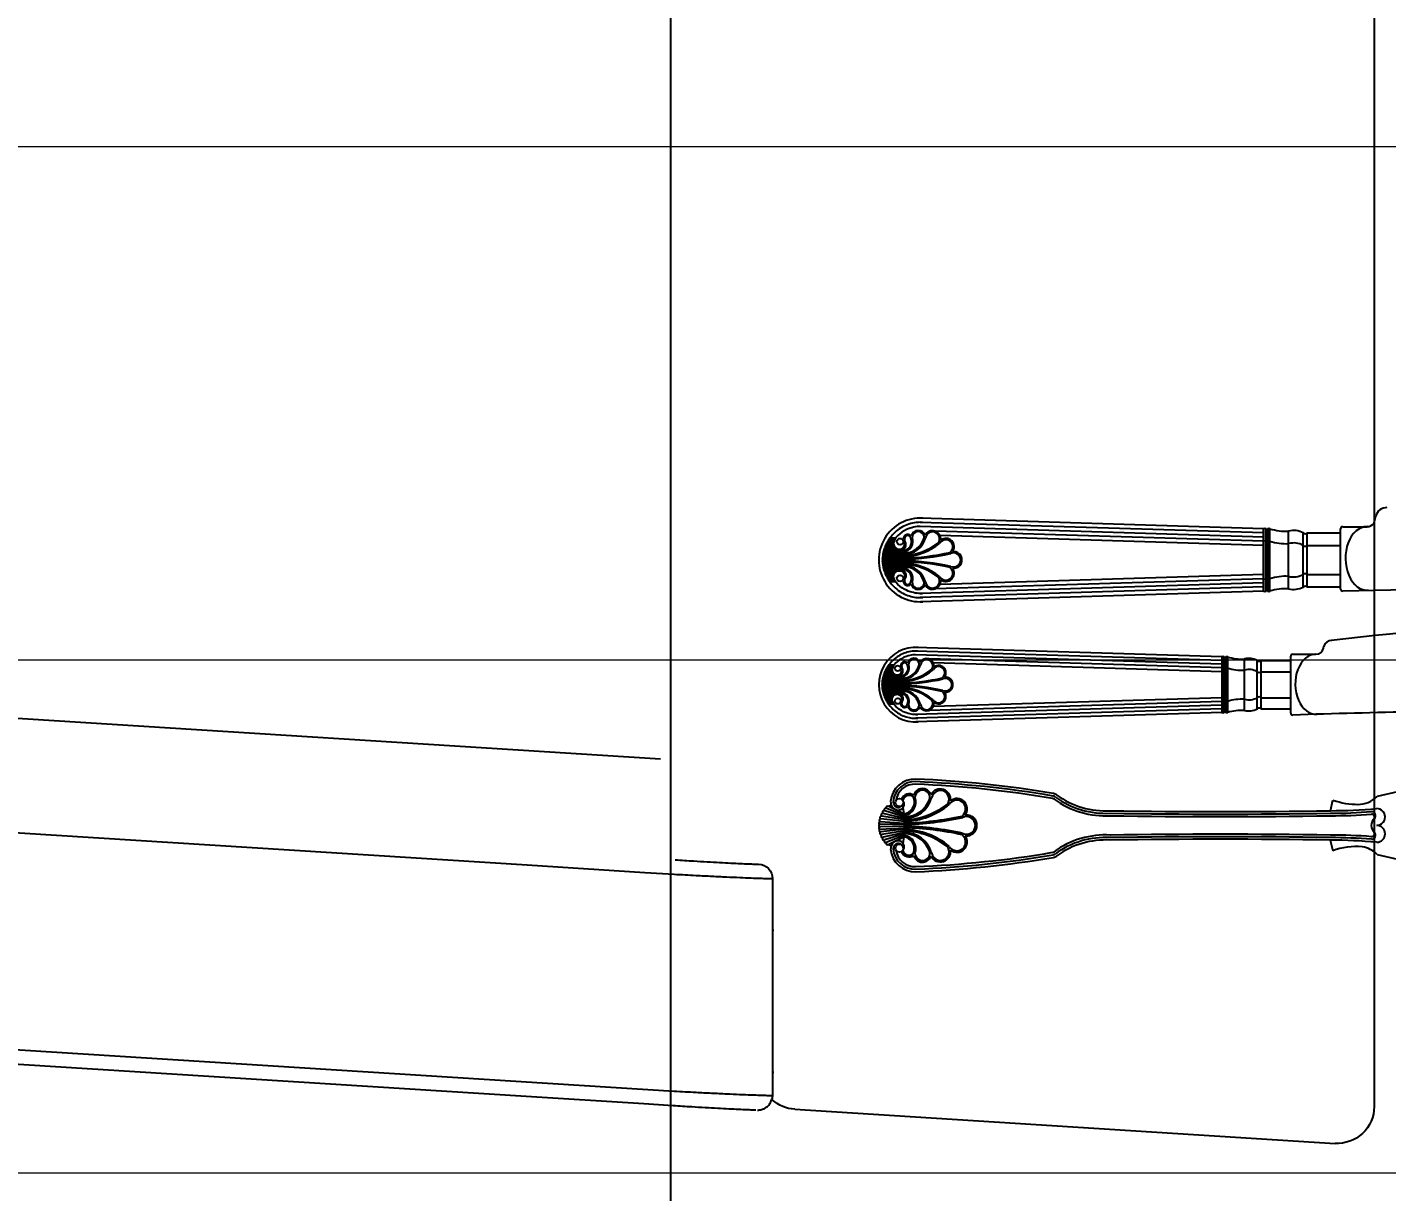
# Model space of a CAD drawing. Header units: millimetres. Extents: x -18512 to 101824, y -95768 to 52898.
# Drawn here: x 31686.2 to 31951.1, y -50856.1 to -50629.2 of the extents above; entities that cross this region are included whole.
import ezdxf

# ---------------------------------------------------------------- set-up
doc = ezdxf.new("R2010")
doc.units = ezdxf.units.MM
doc.header["$LTSCALE"] = 25
doc.header["$PDMODE"] = 3
doc.layers.get('0').update_dxf_attribs({"color": 254, "lineweight": 0})
doc.layers.get('Defpoints').update_dxf_attribs({"lineweight": 0})
doc.layers.add('1547 I-StB-p-00-GA$0$WD-FURNITURE', color=1, linetype='Continuous')
doc.layers.add('1547 I-StB-p-00-GA$0$WD-FURNITURE-DETAIL', color=126, linetype='Continuous')
doc.layers.add('I-WALL', color=2, linetype='Continuous', lineweight=9)
doc.layers.add('wood flooring', color=8, linetype='Continuous', lineweight=13)
doc.styles.add('FW_Calibri', font='calibri.ttf')
doc.dimstyles.new('1-50', dxfattribs={"dimscale": 50, "dimtxt": 2, "dimasz": 1.2, "dimexe": 1.25, "dimexo": 0.625, "dimtad": 1, "dimdec": 0, "dimtxsty": 'FW_Calibri', "dimblk": 'ARCHTICK', "dimcen": 2.5, "dimdle": 1.5, "dimadec": 0, "dimazin": 0, "dimtfac": 1, "dimtdec": 0, "dimtmove": 0, "dimatfit": 3, "dimfxl": 6, "dimfxlon": 1, "dimarcsym": 0})

# ---------------------------------------------------------------- blocks, each defined once
blk = doc.blocks.new('1547 I-StB-p-00-GA$0$chair')
at = {"layer": '1547 I-StB-p-00-GA$0$WD-FURNITURE'}
for p, q in [((265.77, 74.61), (280.06, -151.87)), ((308.87, -178.78), (360.92, -178.78)), ((321.29, -179.15), (321.29, -178.78)), ((355.45, -179.15), (355.45, -178.78)), ((364.29, -184.13), (372.48, -313.98)), ((-361.61, -323.4), (363.64, -323.39))]:
    blk.add_line(p, q, dxfattribs=at)
at = {"layer": '1547 I-StB-p-00-GA$0$WD-FURNITURE', "flags": 128}
for points in [[(307.87, -155.17), (307.42, -148.1), (305.64, -119.83), (298.51, -6.72), (286.74, 179.8)], [(338.79, 179.8), (339.24, 172.73), (341.02, 144.45), (348.16, 31.35), (359.92, -155.17)], [(363.45, -154.95), (363.01, -147.88), (361.23, -119.6), (354.09, -6.5), (342.34, 179.8)], [(360.92, -178.78), (361.64, -178.71), (361.83, -178.66)]]:
    blk.add_lwpolyline(points, dxfattribs=at)
at = {"layer": '1547 I-StB-p-00-GA$0$WD-FURNITURE'}
for centre, radius, start, end in [((308.87, -175.24), 3.54, 183.6051, 269.9988), ((355.45, -184.68), 8.85, 3.6089, 42.0487), ((363.64, -314.54), 8.85, 270.0004, 3.6089)]:
    blk.add_arc(centre, radius, start, end, dxfattribs=at)
for points, knots in [([(304.34, -155.4), (304.43, -156.89), (304.59, -159.52), (304.8, -163.1), (304.97, -166.12), (305.12, -168.83), (305.23, -171.16), (305.31, -173.04), (305.36, -174.42), (305.37, -175.3), (305.35, -175.41), (305.33, -175.46)], [0, 0, 0, 0, 0.142603, 0.249927, 0.35725, 0.464402, 0.571553, 0.678665, 0.785775, 0.892887, 1, 1, 1, 1]), ([(308.87, -178.78), (308.88, -178.72), (308.9, -178.59), (308.89, -177.57), (308.85, -175.94), (308.77, -173.74), (308.65, -170.99), (308.51, -167.82), (308.34, -164.26), (308.13, -160.04), (307.96, -156.93), (307.87, -155.17)], [0, 0, 0, 0, 0.105606, 0.214271, 0.319871, 0.428528, 0.534156, 0.642836, 0.748613, 0.857447, 1, 1, 1, 1]), ([(359.92, -155.17), (360.01, -156.93), (360.18, -160.01), (360.39, -164.22), (360.56, -167.76), (360.7, -170.96), (360.81, -173.69), (360.9, -175.92), (360.94, -177.54), (360.95, -178.59), (360.93, -178.72), (360.92, -178.78)], [0, 0, 0, 0, 0.142554, 0.248331, 0.357164, 0.462792, 0.571472, 0.677072, 0.785729, 0.891335, 1, 1, 1, 1]), ([(364.47, -174.8), (364.48, -174.78), (364.49, -174.68), (364.47, -173.95), (364.43, -172.6), (364.35, -170.71), (364.23, -168.38), (364.09, -165.67), (363.92, -162.66), (363.71, -159.07), (363.55, -156.45), (363.45, -154.95)], [0, 0, 0, 0, 0.025798, 0.142664, 0.25953, 0.376395, 0.493305, 0.610216, 0.727313, 0.84441, 1, 1, 1, 1]), ([(364.48, -175.21), (364.48, -175.22), (364.48, -175.32), (364.47, -175.5), (364.42, -175.88), (364.28, -176.43), (363.98, -177.09), (363.44, -177.78), (362.72, -178.36), (362.12, -178.55), (361.82, -178.64)], [0, 0, 0, 0, 0.031894, 0.193604, 0.305661, 0.40232, 0.533496, 0.682089, 0.844817, 1, 1, 1, 1])]:
    blk.add_open_spline(points, degree=3, knots=knots, dxfattribs=at)
blk = doc.blocks.new('_ArchTick')
at = {"color": 0, "linetype": 'ByBlock', "const_width": 0.15}
blk.add_lwpolyline([(-0.5, -0.5), (0.5, 0.5)], dxfattribs=at)
blk = doc.blocks.new('*D437')
at = {"layer": 'Defpoints', "color": 0, "transparency": 16777216}
for p in [(32040.38, -50068.12), (32040.38, -53568.12), (32040.38, -53568.12)]:
    blk.add_point(p, dxfattribs=at)
at = {"layer": 'I-WALL', "color": 0, "lineweight": -2, "transparency": 16777216}
for p, q in [((32040.38, -49993.12), (32040.38, -53643.12)), ((32040.38, -50068.12), (31977.88, -50068.12)), ((32040.38, -53568.12), (31977.88, -53568.12))]:
    blk.add_line(p, q, dxfattribs=at)
at = {"layer": 'I-WALL', "color": 0, "lineweight": -2, "transparency": 16777216, "xscale": 59.99999999999995, "yscale": 59.99999999999995, "zscale": 59.99999999999995}
for p, rotation in [((32040.38, -50068.12), 90), ((32040.38, -53568.12), 270)]:
    blk.add_blockref('_ArchTick', p, dxfattribs=dict(at, rotation=rotation))
at = {"layer": 'I-WALL', "color": 0, "transparency": 16777216, "insert": (31957.9, -51818.12), "char_height": 100, "attachment_point": 5, "rotation": 90, "style": 'FW_Calibri'}
blk.add_mtext('3500', dxfattribs=at)

msp = doc.modelspace()

# ---------------------------------------------------------------- hatches: boundary and pattern name
at = {"layer": 'wood flooring'}
h = msp.add_hatch(dxfattribs=at)
h.set_pattern_fill('_USER', color=256, scale=100, pattern_type=0)
h.set_pattern_definition([(360, (338285.01, 171947.46), (-2e-14, 100), [])])
h.paths.add_polyline_path([(33755.49, -49171.88), (31012.89, -49171.88), (31012.89, -49811.47), (31012.89, -62446.88), (32698.09, -62446.88), (32698.09, -63146.88), (33808.09, -63146.88)])

# ---------------------------------------------------------------- linework, layer by layer
at = {"layer": '1547 I-StB-p-00-GA$0$WD-FURNITURE'}
msp.add_lwpolyline([(31892.63, -50068.12), (32930.47, -50068.12, -0.414214), (33011.55, -50149.21), (33011.55, -53487.04, -0.414214), (32930.47, -53568.12), (31892.63, -53568.12, -0.414214), (31811.55, -53487.04), (31811.55, -50149.21, -0.414214)], format="xyb", close=True, dxfattribs=at)
at = {"layer": '1547 I-StB-p-00-GA$0$WD-FURNITURE-DETAIL'}
for p, q in [((31927.09, -50726.94), (31860.2, -50724.88)), ((31948.63, -50725.81), (31948.94, -50724.43)), ((31927.04, -50728.56), (31860.15, -50726.5)), ((31927.06, -50727.75), (31860.17, -50725.69)), ((31927.09, -50729.37), (31863.08, -50727.4)), ((31927.09, -50739.1), (31927.09, -50726.94)), ((31927.5, -50739.1), (31927.5, -50726.94)), ((31927.9, -50739.1), (31927.9, -50726.94)), ((31928.31, -50739.1), (31928.31, -50726.94)), ((31931.95, -50738.65), (31931.95, -50727.4)), ((31934.79, -50738.29), (31934.79, -50727.75)), ((31935.6, -50738.29), (31935.6, -50727.75)), ((31935.6, -50727.75), (31942.09, -50727.75)), ((31942.09, -50738.69), (31942.09, -50726.94)), ((31942.5, -50726.54), (31947.28, -50726.54)), ((31855.19, -50730.47), (31853.36, -50730.47)), ((31855.08, -50730.23), (31853.45, -50730.23)), ((31855.02, -50729.98), (31853.56, -50729.98)), ((31854.98, -50729.74), (31853.67, -50729.74)), ((31855.03, -50729.5), (31853.8, -50729.5)), ((31855.12, -50729.25), (31853.94, -50729.25)), ((31855.23, -50729.01), (31854.09, -50729.01)), ((31855.38, -50728.77), (31854.26, -50728.77)), ((31927.06, -50730.18), (31864.03, -50728.24)), ((31935.6, -50730.18), (31942.09, -50730.18)), ((31856.96, -50732.9), (31852.9, -50732.9)), ((31856.96, -50732.9), (31852.9, -50732.9)), ((31852.9, -50732.9), (31852.9, -50732.9)), ((31852.9, -50732.9), (31852.9, -50732.9)), ((31856.96, -50732.66), (31852.91, -50732.66)), ((31856.96, -50732.41), (31852.93, -50732.41)), ((31856.96, -50732.17), (31852.95, -50732.17)), ((31856.96, -50731.93), (31852.98, -50731.93)), ((31856.96, -50731.68), (31853.02, -50731.68)), ((31856.96, -50731.44), (31853.07, -50731.44)), ((31856.96, -50731.2), (31853.13, -50731.2)), ((31856.96, -50730.96), (31853.2, -50730.96)), ((31855.4, -50730.71), (31853.27, -50730.71)), ((31856.96, -50735.53), (31856.96, -50730.51)), ((31856.96, -50730.51), (31856.96, -50735.53)), ((31856.96, -50733.14), (31852.9, -50733.14)), ((31852.9, -50733.14), (31852.9, -50733.14)), ((31852.9, -50733.14), (31852.9, -50733.14)), ((31856.96, -50733.14), (31852.9, -50733.14)), ((31856.96, -50733.39), (31852.91, -50733.39)), ((31856.96, -50733.63), (31852.93, -50733.63)), ((31856.96, -50733.87), (31852.95, -50733.87)), ((31856.96, -50734.12), (31852.98, -50734.12)), ((31856.96, -50734.36), (31853.02, -50734.36)), ((31856.96, -50734.6), (31853.07, -50734.6)), ((31856.96, -50734.85), (31853.13, -50734.85)), ((31856.96, -50735.09), (31853.2, -50735.09)), ((31855.4, -50735.33), (31853.27, -50735.33)), ((31855.19, -50735.58), (31853.36, -50735.58)), ((31856.96, -50735.21), (31856.58, -50735.21)), ((31856.96, -50735.21), (31856.59, -50735.21)), ((31856.96, -50735.46), (31856.9, -50735.46)), ((31855.08, -50735.82), (31853.45, -50735.82)), ((31855.02, -50736.06), (31853.56, -50736.06)), ((31854.98, -50736.31), (31853.67, -50736.31)), ((31855.03, -50736.55), (31853.8, -50736.55)), ((31855.12, -50736.79), (31853.94, -50736.79)), ((31855.23, -50737.04), (31854.09, -50737.04)), ((31855.38, -50737.28), (31854.26, -50737.28)), ((31927.04, -50737.48), (31860.15, -50739.55)), ((31927.06, -50738.29), (31860.17, -50740.36)), ((31927.09, -50736.67), (31863.08, -50738.65)), ((31927.06, -50735.86), (31864.03, -50737.81)), ((31935.6, -50735.86), (31942.09, -50735.86)), ((31935.6, -50738.29), (31942.09, -50738.29)), ((31927.09, -50739.1), (31860.2, -50741.17)), ((31918.95, -50753.35), (31859.28, -50751.51)), ((31918.97, -50752.62), (31859.3, -50750.78)), ((31918.99, -50751.9), (31859.32, -50750.06)), ((31932.75, -50751.41), (31937.26, -50751.41)), ((31938.76, -50750.21), (31938.84, -50749.82)), ((31854.71, -50754.18), (31853.62, -50754.18)), ((31854.79, -50753.96), (31853.74, -50753.96)), ((31854.89, -50753.75), (31853.87, -50753.75)), ((31855.02, -50753.53), (31854.02, -50753.53)), ((31918.99, -50754.07), (31861.89, -50752.31)), ((31918.97, -50754.79), (31862.74, -50753.06)), ((31918.99, -50762.75), (31918.99, -50751.9)), ((31919.35, -50762.75), (31919.35, -50751.9)), ((31919.71, -50762.75), (31919.71, -50751.9)), ((31920.08, -50762.75), (31920.08, -50751.9)), ((31923.33, -50762.34), (31923.33, -50752.31)), ((31925.86, -50762.03), (31925.86, -50752.62)), ((31926.59, -50762.03), (31926.59, -50752.62)), ((31926.59, -50752.62), (31932.37, -50752.62)), ((31932.37, -50762.86), (31932.37, -50751.79)), ((31856.43, -50756.78), (31852.84, -50756.78)), ((31856.43, -50756.57), (31852.86, -50756.57)), ((31856.43, -50756.35), (31852.89, -50756.35)), ((31856.43, -50756.13), (31852.92, -50756.13)), ((31856.43, -50755.92), (31852.97, -50755.92)), ((31856.43, -50755.7), (31853.02, -50755.7)), ((31856.43, -50755.48), (31853.08, -50755.48)), ((31855.05, -50755.26), (31853.15, -50755.26)), ((31854.86, -50755.05), (31853.22, -50755.05)), ((31854.76, -50754.83), (31853.31, -50754.83)), ((31854.7, -50754.61), (31853.4, -50754.61)), ((31854.67, -50754.4), (31853.5, -50754.4)), ((31856.43, -50759.56), (31856.43, -50755.09)), ((31856.43, -50755.09), (31856.43, -50759.56)), ((31926.59, -50754.79), (31932.37, -50754.79)), ((31856.43, -50757.22), (31852.81, -50757.22)), ((31852.81, -50757.22), (31852.81, -50757.22)), ((31852.81, -50757.22), (31852.81, -50757.22)), ((31856.43, -50757.43), (31852.81, -50757.43)), ((31852.81, -50757.43), (31852.81, -50757.43)), ((31852.81, -50757.43), (31852.81, -50757.43)), ((31856.43, -50757), (31852.82, -50757)), ((31856.43, -50757.22), (31852.82, -50757.22)), ((31856.43, -50757.43), (31852.82, -50757.43)), ((31856.43, -50757.65), (31852.82, -50757.65)), ((31856.43, -50757.87), (31852.84, -50757.87)), ((31856.43, -50758.09), (31852.86, -50758.09)), ((31856.43, -50758.3), (31852.89, -50758.3)), ((31856.43, -50758.52), (31852.92, -50758.52)), ((31856.43, -50758.74), (31852.97, -50758.74)), ((31856.43, -50758.95), (31853.02, -50758.95)), ((31856.43, -50759.17), (31853.08, -50759.17)), ((31855.05, -50759.39), (31853.15, -50759.39)), ((31854.86, -50759.6), (31853.22, -50759.6)), ((31856.43, -50759.28), (31856.09, -50759.28)), ((31856.43, -50759.28), (31856.1, -50759.28)), ((31856.43, -50759.5), (31856.38, -50759.5)), ((31854.76, -50759.82), (31853.31, -50759.82)), ((31854.7, -50760.04), (31853.4, -50760.04)), ((31854.67, -50760.25), (31853.5, -50760.25)), ((31854.71, -50760.47), (31853.62, -50760.47)), ((31854.79, -50760.69), (31853.74, -50760.69)), ((31854.89, -50760.91), (31853.87, -50760.91)), ((31855.02, -50761.12), (31854.02, -50761.12)), ((31918.95, -50761.3), (31859.28, -50763.15)), ((31918.97, -50762.03), (31859.3, -50763.87)), ((31918.99, -50760.58), (31861.89, -50762.34)), ((31918.97, -50759.86), (31862.74, -50761.59)), ((31926.59, -50759.86), (31932.37, -50759.86)), ((31926.59, -50762.03), (31932.37, -50762.03)), ((31918.99, -50762.75), (31859.32, -50764.59)), ((31940.1, -50781.88), (31940.58, -50779.81)), ((31857.09, -50783.69), (31852.68, -50782.95)), ((31857.08, -50783.39), (31852.93, -50782.43)), ((31857.06, -50783.09), (31853.25, -50781.94)), ((31857.04, -50782.79), (31853.64, -50781.47)), ((31857.01, -50782.49), (31854.08, -50781.06)), ((31856.91, -50781.57), (31856.53, -50781.57)), ((31857.1, -50784.6), (31852.34, -50784.5)), ((31857.1, -50784.9), (31852.34, -50785)), ((31852.39, -50784), (31857.1, -50784.3)), ((31852.39, -50785.51), (31857.1, -50785.21)), ((31857.1, -50784), (31852.51, -50783.48)), ((31857.1, -50785.51), (31852.51, -50786.03)), ((31857.09, -50785.81), (31852.68, -50786.55)), ((31857.08, -50786.11), (31852.93, -50787.07)), ((31857.06, -50786.42), (31853.25, -50787.57)), ((31857.04, -50786.71), (31853.64, -50788.03)), ((31857.01, -50787.01), (31854.08, -50788.44)), ((31940.08, -50787.62), (31940.55, -50789.7))]:
    msp.add_line(p, q, dxfattribs=at)
for centre, radius in [((31856.24, -50729.45), 0.628), ((31856.24, -50736.6), 0.628), ((31856.24, -50736.6), 0.628), ((31855.79, -50754.14), 0.56), ((31855.79, -50760.52), 0.56), ((31855.79, -50760.52), 0.56), ((31856.13, -50780.3), 0.781), ((31856.13, -50789.2), 0.781)]:
    msp.add_circle(centre, radius, dxfattribs=at)
for centre, radius, start, end in [((31951.01, -50724.95), 2.13, 87.1672, 165.7968), ((31859.78, -50728.68), 1.42, 19.524, 165.2771), ((31859.78, -50728.68), 1.18, 358.7842, 179.559), ((31862.56, -50728.94), 1.62, 352.2625, 153.2673), ((31862.56, -50728.94), 1.38, 331.6333, 170.5592), ((31927.29, -50727.17), 0.303, 48.049, 131.951), ((31927.7, -50726.63), 0.37, 236.7311, 303.2689), ((31928.1, -50727.58), 0.669, 72.3624, 107.6376), ((31931.36, -50717.29), 10.12, 252.4081, 273.3419), ((31932.92, -50731.23), 3.95, 61.6489, 104.1011), ((31935.2, -50727.33), 0.586, 226.2447, 313.7553), ((31942.5, -50726.94), 0.405, 90, 180), ((31947.28, -50724.91), 1.62, 270, 326.6813), ((31853.36, -50730.59), 0.122, 90, 270), ((31853.45, -50730.35), 0.122, 90, 270), ((31853.56, -50730.1), 0.122, 90, 270), ((31853.67, -50729.86), 0.122, 90, 270), ((31853.8, -50729.62), 0.122, 90, 270), ((31853.94, -50729.37), 0.122, 90, 270), ((31854.09, -50729.13), 0.122, 90, 270), ((31854.26, -50728.89), 0.122, 90, 270), ((31857.74, -50728.92), 0.897, 41.8395, 203.1884), ((31856.69, -50729.41), 2.05, 277.5343, 20.999), ((31856.95, -50727.51), 4.18, 270.0399, 343.3412), ((31856.96, -50727.52), 4.41, 269.9965, 344.2877), ((31856.69, -50729.41), 1.81, 278.5665, 21.8071), ((31856.45, -50720.54), 11.64, 272.4664, 308.973), ((31856.46, -50720.56), 11.87, 272.3952, 309.2379), ((31857.74, -50728.92), 0.654, 16.071, 201.6138), ((31865.16, -50730.44), 1.38, 306.2136, 149.9308), ((31865.16, -50730.44), 1.62, 322.8986, 127.5992), ((31927.29, -50729.6), 0.303, 48.049, 131.951), ((31927.7, -50729.07), 0.37, 236.7311, 303.2689), ((31928.1, -50730.01), 0.669, 72.3624, 107.6376), ((31931.36, -50719.73), 10.12, 252.4081, 273.3419), ((31932.92, -50733.66), 3.95, 61.6489, 104.1011), ((31935.2, -50729.76), 0.586, 226.2447, 313.7553), ((31852.9, -50733.02), 0.122, 90, 270), ((31852.9, -50733.02), 0.122, 90, 270), ((31852.91, -50732.78), 0.122, 90, 270), ((31852.93, -50732.54), 0.122, 90, 270), ((31852.95, -50732.29), 0.122, 90, 270), ((31852.98, -50732.05), 0.122, 90, 270), ((31853.02, -50731.81), 0.122, 90, 270), ((31853.07, -50731.56), 0.122, 90, 270), ((31853.13, -50731.32), 0.122, 90, 270), ((31853.2, -50731.08), 0.122, 90, 270), ((31853.27, -50730.83), 0.122, 90, 270), ((31855.6, -50684.26), 48.42, 271.6084, 282.3767), ((31855.62, -50684.52), 48.4, 271.5774, 282.5171), ((31866.68, -50733.02), 1.38, 270, 114.5694), ((31866.68, -50733.02), 1.38, 245.4306, 90), ((31866.68, -50733.02), 1.62, 270, 98.2353), ((31866.68, -50733.02), 1.62, 261.7647, 90), ((31852.91, -50733.27), 0.122, 90, 270), ((31852.93, -50733.51), 0.122, 90, 270), ((31852.95, -50733.75), 0.122, 90, 270), ((31852.98, -50734), 0.122, 90, 270), ((31853.02, -50734.24), 0.122, 90, 270), ((31853.07, -50734.48), 0.122, 90, 270), ((31853.13, -50734.73), 0.122, 90, 270), ((31853.2, -50734.97), 0.122, 90, 270), ((31853.27, -50735.21), 0.122, 90, 270), ((31853.36, -50735.46), 0.122, 90, 270), ((31853.45, -50735.7), 0.122, 90, 270), ((31855.62, -50781.53), 48.4, 77.4834, 88.4221), ((31855.6, -50781.78), 48.42, 77.6233, 88.3916), ((31856.46, -50745.49), 11.87, 50.7621, 87.6048), ((31856.45, -50745.5), 11.64, 51.027, 87.5336), ((31856.96, -50738.53), 4.41, 15.7123, 90.0035), ((31856.95, -50738.54), 4.18, 16.6588, 89.9601), ((31856.69, -50736.64), 2.05, 339.001, 82.4657), ((31856.69, -50736.64), 1.81, 338.1929, 81.4335), ((31865.16, -50735.61), 1.38, 210.0692, 53.7864), ((31865.16, -50735.61), 1.62, 232.4008, 37.1014), ((31935.2, -50736.28), 0.586, 46.2447, 133.7553), ((31853.56, -50735.94), 0.122, 90, 270), ((31853.67, -50736.18), 0.122, 90, 270), ((31853.8, -50736.43), 0.122, 90, 270), ((31853.94, -50736.67), 0.122, 90, 270), ((31854.09, -50736.91), 0.122, 90, 270), ((31854.26, -50737.16), 0.122, 90, 270), ((31857.74, -50737.13), 0.897, 156.8116, 318.1605), ((31857.74, -50737.13), 0.654, 158.3862, 343.929), ((31859.78, -50737.36), 1.42, 194.7229, 340.476), ((31859.78, -50737.36), 1.18, 180.441, 1.2158), ((31862.56, -50737.11), 1.62, 206.7327, 7.7375), ((31862.56, -50737.11), 1.38, 189.4408, 28.3667), ((31927.29, -50736.45), 0.303, 228.049, 311.951), ((31927.7, -50736.98), 0.37, 56.7311, 123.2689), ((31928.1, -50736.03), 0.669, 252.3624, 287.6376), ((31931.36, -50746.32), 10.12, 86.6581, 107.5919), ((31932.92, -50732.38), 3.95, 255.8989, 298.3511), ((31932.92, -50734.82), 3.95, 255.8989, 298.3511), ((31935.2, -50738.72), 0.586, 46.2447, 133.7553), ((32043.61, -55836.67), 5098.58, 88.89418, 91.13621), ((31927.29, -50738.88), 0.303, 228.049, 311.951), ((31927.7, -50739.41), 0.37, 56.7311, 123.2689), ((31928.1, -50738.47), 0.669, 252.3624, 287.6376), ((31931.36, -50748.75), 10.12, 86.6581, 107.5919), ((31942.5, -50738.69), 0.405, 180, 271.8491), ((32010.72, -51342.34), 597.8, 79.14971, 96.76851), ((31940.26, -50750.17), 1.46, 86.5668, 168.3244), ((31932.75, -50751.79), 0.382, 90, 180), ((31937.26, -50749.88), 1.53, 270, 347.3501), ((31853.62, -50754.29), 0.108, 90, 270), ((31853.74, -50754.07), 0.108, 90, 270), ((31853.87, -50753.85), 0.108, 90, 270), ((31854.02, -50753.64), 0.108, 90, 270), ((31857.13, -50753.67), 0.8, 41.8395, 203.1884), ((31856.19, -50754.1), 1.83, 277.5343, 20.999), ((31856.43, -50752.41), 3.94, 269.9965, 344.2877), ((31856.43, -50752.41), 3.72, 270.0399, 343.3412), ((31856.19, -50754.1), 1.61, 278.5665, 21.8071), ((31855.98, -50746.19), 10.38, 272.4664, 308.973), ((31857.13, -50753.67), 0.583, 16.071, 201.6138), ((31858.95, -50753.45), 1.27, 19.524, 165.2771), ((31858.95, -50753.45), 1.05, 358.7842, 179.559), ((31861.43, -50753.68), 1.45, 352.2625, 153.2673), ((31861.43, -50753.68), 1.23, 331.6333, 170.5592), ((31863.75, -50755.02), 1.23, 306.2136, 149.9308), ((31863.75, -50755.02), 1.45, 322.8986, 127.5992), ((31919.17, -50752.1), 0.27, 48.049, 131.951), ((31919.17, -50754.27), 0.27, 48.049, 131.951), ((31919.53, -50751.63), 0.33, 236.7311, 303.2689), ((31919.53, -50753.8), 0.33, 236.7311, 303.2689), ((31919.9, -50752.47), 0.597, 72.3624, 107.6376), ((31919.9, -50754.64), 0.597, 72.3624, 107.6376), ((31922.8, -50743.3), 9.03, 252.4081, 273.3419), ((31922.8, -50745.47), 9.03, 252.4081, 273.3419), ((31924.19, -50755.73), 3.52, 61.6489, 104.1011), ((31926.22, -50752.25), 0.523, 226.2447, 313.7553), ((31852.84, -50756.89), 0.108, 90, 270), ((31852.86, -50756.67), 0.108, 90, 270), ((31852.89, -50756.46), 0.108, 90, 270), ((31852.92, -50756.24), 0.108, 90, 270), ((31852.97, -50756.02), 0.108, 90, 270), ((31853.02, -50755.81), 0.108, 90, 270), ((31853.08, -50755.59), 0.108, 90, 270), ((31853.15, -50755.37), 0.108, 90, 270), ((31853.22, -50755.16), 0.108, 90, 270), ((31853.31, -50754.94), 0.108, 90, 270), ((31853.4, -50754.72), 0.108, 90, 270), ((31853.5, -50754.51), 0.108, 90, 270), ((31855.99, -50746.21), 10.59, 272.3952, 309.2379), ((31855.22, -50713.83), 43.19, 271.6084, 282.3767), ((31855.24, -50714.06), 43.17, 271.5774, 282.5171), ((31865.11, -50757.33), 1.23, 270, 114.5694), ((31865.11, -50757.33), 1.23, 245.4306, 90), ((31865.11, -50757.33), 1.45, 270, 98.2353), ((31865.11, -50757.33), 1.45, 261.7647, 90), ((31924.19, -50757.89), 3.52, 61.6489, 104.1011), ((31926.22, -50754.42), 0.523, 226.2447, 313.7553), ((31852.82, -50757.11), 0.108, 90, 270), ((31852.82, -50757.33), 0.108, 90, 270), ((31852.82, -50757.33), 0.108, 90, 270), ((31852.82, -50757.54), 0.108, 90, 270), ((31852.84, -50757.76), 0.108, 90, 270), ((31852.86, -50757.98), 0.108, 90, 270), ((31852.89, -50758.19), 0.108, 90, 270), ((31852.92, -50758.41), 0.108, 90, 270), ((31852.97, -50758.63), 0.108, 90, 270), ((31853.02, -50758.84), 0.108, 90, 270), ((31853.08, -50759.06), 0.108, 90, 270), ((31853.15, -50759.28), 0.108, 90, 270), ((31853.22, -50759.5), 0.108, 90, 270), ((31853.31, -50759.71), 0.108, 90, 270), ((31855.24, -50800.59), 43.17, 77.4834, 88.4221), ((31855.22, -50800.82), 43.19, 77.6233, 88.3916), ((31855.99, -50768.45), 10.59, 50.7621, 87.6048), ((31855.98, -50768.46), 10.38, 51.027, 87.5336), ((31856.43, -50762.24), 3.94, 15.7123, 90.0035), ((31856.43, -50762.24), 3.72, 16.6588, 89.9601), ((31856.19, -50760.55), 1.83, 339.001, 82.4657), ((31856.19, -50760.55), 1.61, 338.1929, 81.4335), ((31863.75, -50759.63), 1.23, 210.0692, 53.7864), ((31863.75, -50759.63), 1.45, 232.4008, 37.1014), ((31853.4, -50759.93), 0.108, 90, 270), ((31853.5, -50760.15), 0.108, 90, 270), ((31853.62, -50760.36), 0.108, 90, 270), ((31853.74, -50760.58), 0.108, 90, 270), ((31853.87, -50760.8), 0.108, 90, 270), ((31854.02, -50761.01), 0.108, 90, 270), ((31857.13, -50760.99), 0.8, 156.8116, 318.1605), ((31857.13, -50760.99), 0.583, 158.3862, 343.929), ((31858.95, -50761.2), 1.27, 194.7229, 340.476), ((31858.95, -50761.2), 1.05, 180.441, 1.2158), ((31861.43, -50760.97), 1.45, 206.7327, 7.7375), ((31861.43, -50760.97), 1.23, 189.4408, 28.3667), ((31919.17, -50760.38), 0.27, 228.049, 311.951), ((31919.53, -50760.86), 0.33, 56.7311, 123.2689), ((31919.9, -50760.01), 0.597, 252.3624, 287.6376), ((31922.8, -50769.19), 9.03, 86.6581, 107.5919), ((31924.19, -50756.76), 3.52, 255.8989, 298.3511), ((31924.19, -50758.93), 3.52, 255.8989, 298.3511), ((31926.22, -50760.23), 0.523, 46.2447, 133.7553), ((31926.22, -50762.4), 0.523, 46.2447, 133.7553), ((31919.17, -50762.55), 0.27, 228.049, 311.951), ((31919.53, -50763.03), 0.33, 56.7311, 123.2689), ((31919.9, -50762.18), 0.597, 252.3624, 287.6376), ((31922.8, -50771.36), 9.03, 86.6581, 107.5919), ((31932.75, -50762.86), 0.382, 180, 271.8491), ((31989.33, -52457.98), 1695.68, 91.098, 91.91166), ((32074.67, -51309.75), 545.28, 89.6749, 103.3023), ((31859.14, -50780.47), 4.74, 87.8129, 175.6709), ((31859.13, -50780.44), 4.22, 87.6799, 175.9806), ((31859.13, -50780.44), 3.73, 87.6799, 172.2069), ((31860.61, -50779.35), 1.77, 19.524, 165.2771), ((31860.61, -50779.35), 1.46, 358.7842, 179.559), ((31850.69, -50987.92), 211.38, 80.3925, 87.6713), ((31850.69, -50987.92), 211.87, 80.3925, 87.6713), ((31850.69, -50987.92), 212.37, 80.3925, 87.6713), ((31850.69, -50987.92), 212.37, 80.3925, 87.6713), ((31864.08, -50779.67), 2.02, 352.2625, 153.2673), ((31864.08, -50779.67), 1.72, 331.6333, 170.5592), ((31857.1, -50784.75), 4.77, 122.7202, 129.3478), ((31856.11, -50780.14), 1.7, 168.6831, 239.8578), ((31856.11, -50780.14), 1.19, 180.3267, 239.8578), ((31855.87, -50780.6), 1.17, 238.6175, 56.0831), ((31855.88, -50780.21), 1.03, 249.0838, 354.7865), ((31858, -50780.17), 1.57, 54.4056, 159.7141), ((31858, -50780.17), 1.26, 54.4056, 165.3133), ((31856.71, -50780.17), 2.34, 277.2763, 18.975), ((31856.77, -50780.25), 2.55, 276.0407, 20.999), ((31857.1, -50777.89), 5.2, 269.5437, 343.3412), ((31857.1, -50777.9), 5.49, 269.7101, 344.2877), ((31856.48, -50769.22), 14.49, 272.4108, 308.973), ((31856.49, -50769.24), 14.77, 272.3764, 309.2379), ((31858.36, -50779.64), 0.616, 21.9229, 52.6344), ((31867.31, -50781.54), 1.72, 306.2136, 149.9308), ((31867.31, -50781.54), 2.02, 322.8986, 127.5992), ((31885.86, -50780.15), 0.656, 53.9193, 80.3925), ((31885.86, -50780.15), 1.15, 53.9193, 80.3925), ((31885.86, -50780.15), 1.64, 53.9193, 80.3925), ((31896.28, -50765.85), 17.04, 233.9193, 273.2172), ((31896.28, -50765.85), 16.55, 233.9193, 273.2172), ((31896.28, -50765.85), 16.06, 233.9193, 273.2172), ((31945.43, -50766.22), 14.43, 250.3761, 270.612), ((31945.48, -50775.37), 5.28, 269.4699, 314.9757), ((31852.59, -50783.21), 0.277, 71.1642, 251.1642), ((31852.81, -50782.69), 0.287, 64.3949, 244.3949), ((31853.09, -50782.19), 0.296, 57.3963, 237.3963), ((31853.44, -50781.7), 0.302, 50.2195, 230.2195), ((31853.86, -50781.27), 0.302, 42.9714, 222.9714), ((31835.04, -50784.51), 22.07, 359.3855, 8.5383), ((31855.41, -50724.07), 60.25, 271.6084, 282.3767), ((31855.45, -50724.4), 60.23, 271.5774, 282.5171), ((31869.21, -50784.75), 1.72, 270, 114.5694), ((31869.21, -50784.75), 1.72, 245.4306, 90), ((31869.21, -50784.75), 2.02, 270, 98.2353), ((31869.21, -50784.75), 2.02, 261.7647, 90), ((31918.64, -49478.47), 1304.57, 269.05682, 270.94317), ((31918.64, -49478.46), 1304.09, 269.05686, 270.94314), ((31918.64, -49478.46), 1303.6, 269.0569, 270.9431), ((31939.98, -50679.96), 101.92, 270.0641, 275.141), ((31939.98, -50679.96), 102.42, 270.0641, 274.5562), ((31939.98, -50679.96), 102.91, 270.0641, 274.5301), ((31949.81, -50784.73), 1.76, 130.7854, 180.7609), ((31948.07, -50783.17), 0.624, 336.4092, 85.9707), ((31948.1, -50782.84), 0.791, 315.5442, 88.5176), ((31949.12, -50783.11), 1.64, 270, 90), ((31852.34, -50784.75), 0.248, 87.6708, 272.3292), ((31852.37, -50784.25), 0.256, 83.9476, 263.9476), ((31852.37, -50785.25), 0.256, 96.0524, 276.0524), ((31852.45, -50783.74), 0.266, 77.6824, 257.6824), ((31852.45, -50785.77), 0.266, 102.3176, 282.3176), ((31852.59, -50786.29), 0.277, 108.8358, 288.8358), ((31835.04, -50784.99), 22.07, 351.4617, 0.6145), ((31855.44, -50845.11), 60.23, 77.4834, 88.4221), ((31855.41, -50845.43), 60.25, 77.6233, 88.3916), ((31856.49, -50800.26), 14.77, 50.7621, 87.6048), ((31856.48, -50800.28), 14.49, 51.027, 87.5336), ((31949.81, -50784.77), 1.76, 179.2391, 229.2146), ((31949.81, -50784.77), 1.76, 179.2391, 229.2146), ((31948.07, -50786.34), 0.624, 274.0293, 23.5908), ((31948.1, -50786.66), 0.791, 271.4824, 44.4558), ((31949.12, -50786.39), 1.64, 270, 90), ((31852.81, -50786.81), 0.287, 115.6051, 295.6051), ((31853.09, -50787.32), 0.296, 122.6037, 302.6037), ((31853.44, -50787.8), 0.302, 129.7805, 309.7805), ((31853.86, -50788.24), 0.302, 137.0286, 317.0286), ((31857.1, -50784.75), 4.77, 230.6522, 237.2798), ((31856.11, -50789.36), 1.7, 120.1422, 191.3169), ((31856.11, -50789.36), 1.19, 120.1422, 191.7756), ((31855.87, -50788.9), 1.17, 303.9169, 121.3825), ((31855.88, -50789.3), 1.03, 5.2135, 110.9162), ((31856.78, -50789.25), 2.24, 338.0096, 84.1924), ((31856.78, -50789.25), 2.54, 338.8921, 84.1994), ((31857.1, -50791.61), 5.49, 15.7123, 90.0035), ((31857.1, -50791.61), 5.2, 16.6588, 89.9601), ((31867.31, -50787.97), 1.72, 210.0692, 53.7864), ((31867.31, -50787.97), 2.02, 232.4008, 37.1014), ((31896.28, -50803.65), 17.04, 86.7828, 126.0807), ((31896.28, -50803.65), 16.55, 86.7828, 126.0807), ((31896.28, -50803.65), 16.06, 86.7828, 126.0807), ((31918.75, -52091.04), 1304.57, 89.06172, 90.94807), ((31918.75, -52091.04), 1304.09, 89.06176, 90.94803), ((31918.75, -52091.05), 1303.6, 89.06179, 90.94799), ((31939.98, -50889.54), 102.91, 85.4699, 89.9359), ((31939.98, -50889.54), 102.91, 85.4699, 89.9359), ((31939.98, -50889.54), 102.42, 85.4438, 89.9359), ((31939.98, -50889.54), 101.92, 84.859, 89.9359), ((31859.14, -50789.04), 4.74, 184.3291, 272.1871), ((31859.13, -50789.06), 4.22, 184.0194, 272.3201), ((31859.13, -50789.06), 3.73, 187.7931, 272.3201), ((31858, -50789.33), 1.57, 200.2859, 305.5944), ((31858, -50789.33), 1.57, 200.2859, 305.5944), ((31857.91, -50789.41), 1.16, 192.0648, 324.4147), ((31858, -50789.33), 1.26, 194.6867, 305.5944), ((31858.36, -50789.87), 0.616, 307.3656, 338.0771), ((31860.61, -50790.15), 1.77, 194.7229, 340.476), ((31860.61, -50790.15), 1.77, 194.7229, 340.476), ((31860.61, -50790.15), 1.46, 180.441, 1.2158), ((31860.61, -50790.15), 1.46, 180.441, 1.2158), ((31850.69, -50581.58), 211.38, 272.3287, 279.6075), ((31850.69, -50581.58), 211.87, 272.3287, 279.6075), ((31850.69, -50581.58), 212.37, 272.3287, 279.6075), ((31850.69, -50581.58), 212.37, 272.3287, 279.6075), ((31864.08, -50789.84), 2.02, 206.7327, 7.7375), ((31864.08, -50789.84), 2.02, 206.7327, 7.7375), ((31864.08, -50789.84), 1.72, 189.4408, 28.3667), ((31864.08, -50789.84), 1.72, 189.4408, 28.3667), ((31885.86, -50789.35), 0.656, 279.6075, 306.0807), ((31885.86, -50789.35), 1.15, 279.6075, 306.0807), ((31885.86, -50789.35), 1.64, 279.6075, 306.0807), ((31945.32, -50803.31), 14.43, 86.0986, 109.2872), ((31945.48, -50794.14), 5.28, 45.0243, 81.0248), ((32074.67, -50259.75), 545.28, 256.6977, 270.3251)]:
    msp.add_arc(centre, radius, start, end, dxfattribs=at)
for centre, major_axis, ratio, start_param, end_param in [((31860.2, -50733.02), (0, 8.15), 0.995334, -0.062188, 3.203781), ((31947.26, -50732.73), (0.09, -6.2), 0.682212, 3.116522, 6.32704), ((31859.32, -50757.33), (0, 7.27), 0.995334, -0.062188, 3.203781), ((31937.24, -50757.25), (0.08, -5.84), 0.682212, 3.116522, 6.32704)]:
    msp.add_ellipse(centre, major_axis=major_axis, ratio=ratio, start_param=start_param, end_param=end_param, dxfattribs=at)
for points, knots in [([(31860.65, -50725.7), (31860.1, -50725.67), (31859.54, -50725.7), (31858.08, -50725.94), (31857.19, -50726.27), (31855.6, -50727.25), (31854.9, -50727.89), (31854.34, -50728.64), (31854.34, -50728.64), (31854.26, -50728.77)], [6.220997, 6.220997, 6.220997, 6.220997, 6.448454, 6.448454, 6.8312969, 6.8312969, 7.2141399, 7.2141399, 7.2146082, 7.2146082, 7.2146082, 7.2146082]), ([(31860.15, -50726.5), (31859.83, -50726.47), (31859.31, -50726.56), (31858.41, -50726.75), (31857.95, -50726.9), (31856.89, -50727.41), (31856.31, -50727.8), (31855.28, -50728.74), (31854.96, -50729.49), (31855.02, -50730.1), (31855.15, -50731.02), (31857.22, -50730.83), (31857.41, -50729.61), (31856.63, -50728.96)], [6.220997, 6.220997, 6.220997, 6.220997, 6.449003, 6.449003, 6.677009, 6.677009, 7.009507, 7.009507, 7.342006, 7.342006, 7.674504, 7.674504, 7.975504, 7.975504, 7.975504, 7.975504]), ([(31856.96, -50730.96), (31857.12, -50730.83), (31857.17, -50730.71), (31857.27, -50730.57), (31857.33, -50730.42), (31857.38, -50730.08), (31857.37, -50729.9), (31857.34, -50729.72)], [7.7445958, 7.7445958, 7.7445958, 7.7445958, 7.7679794, 7.7679794, 7.8187079, 7.8187079, 7.8721816, 7.8721816, 7.8721816, 7.8721816]), ([(31857.34, -50729.72), (31857.31, -50729.54), (31857.25, -50729.37), (31857.14, -50729.19), (31857.14, -50729.17), (31857.13, -50729.16)], [7.87217953, 7.87217953, 7.87217953, 7.87217953, 7.92581627, 7.92581627, 7.92995814, 7.92995814, 7.92995814, 7.92995814]), ([(31860.15, -50739.55), (31859.83, -50739.58), (31859.31, -50739.49), (31858.41, -50739.29), (31857.95, -50739.14), (31856.89, -50738.64), (31856.31, -50738.25), (31855.28, -50737.3), (31854.96, -50736.56), (31855.02, -50735.94), (31855.15, -50735.03), (31857.22, -50735.21), (31857.41, -50736.43), (31856.63, -50737.09)], [6.220997, 6.220997, 6.220997, 6.220997, 6.449003, 6.449003, 6.677009, 6.677009, 7.009507, 7.009507, 7.342006, 7.342006, 7.674504, 7.674504, 7.975504, 7.975504, 7.975504, 7.975504]), ([(31856.96, -50735.09), (31857.12, -50735.22), (31857.17, -50735.34), (31857.27, -50735.47), (31857.33, -50735.63), (31857.38, -50735.96), (31857.37, -50736.14), (31857.34, -50736.32)], [7.7445958, 7.7445958, 7.7445958, 7.7445958, 7.7679794, 7.7679794, 7.8187079, 7.8187079, 7.8721816, 7.8721816, 7.8721816, 7.8721816]), ([(31854.26, -50737.28), (31854.71, -50737.9), (31855.14, -50738.34), (31856.34, -50739.32), (31857.18, -50739.77), (31858.9, -50740.29), (31859.78, -50740.4), (31860.65, -50740.34)], [8.4933907, 8.4933907, 8.4933907, 8.4933907, 8.7455117, 8.7455117, 9.1283546, 9.1283546, 9.4869663, 9.4869663, 9.4869663, 9.4869663]), ([(31857.34, -50736.32), (31857.31, -50736.5), (31857.25, -50736.68), (31857.14, -50736.86), (31857.14, -50736.87), (31857.13, -50736.89)], [7.87217953, 7.87217953, 7.87217953, 7.87217953, 7.92581627, 7.92581627, 7.92995814, 7.92995814, 7.92995814, 7.92995814]), ([(31859.73, -50750.8), (31859.23, -50750.76), (31858.74, -50750.79), (31857.43, -50751.01), (31856.64, -50751.31), (31855.22, -50752.18), (31854.6, -50752.75), (31854.1, -50753.42), (31854.1, -50753.42), (31854.02, -50753.53)], [6.220997, 6.220997, 6.220997, 6.220997, 6.448454, 6.448454, 6.8312969, 6.8312969, 7.2141399, 7.2141399, 7.2146082, 7.2146082, 7.2146082, 7.2146082]), ([(31859.28, -50751.51), (31859, -50751.48), (31858.53, -50751.56), (31857.73, -50751.73), (31857.32, -50751.87), (31856.38, -50752.32), (31855.86, -50752.67), (31854.93, -50753.51), (31854.65, -50754.17), (31854.71, -50754.72), (31854.82, -50755.54), (31856.67, -50755.37), (31856.84, -50754.28), (31856.14, -50753.7)], [6.220997, 6.220997, 6.220997, 6.220997, 6.449003, 6.449003, 6.677009, 6.677009, 7.009507, 7.009507, 7.342006, 7.342006, 7.674504, 7.674504, 7.975504, 7.975504, 7.975504, 7.975504]), ([(31856.78, -50754.38), (31856.75, -50754.22), (31856.69, -50754.06), (31856.6, -50753.9), (31856.59, -50753.89), (31856.58, -50753.88)], [7.87217953, 7.87217953, 7.87217953, 7.87217953, 7.92581627, 7.92581627, 7.92995814, 7.92995814, 7.92995814, 7.92995814]), ([(31856.43, -50755.48), (31856.58, -50755.37), (31856.62, -50755.26), (31856.71, -50755.14), (31856.76, -50755), (31856.81, -50754.71), (31856.8, -50754.54), (31856.78, -50754.38)], [7.7445958, 7.7445958, 7.7445958, 7.7445958, 7.7679794, 7.7679794, 7.8187079, 7.8187079, 7.8721816, 7.8721816, 7.8721816, 7.8721816]), ([(31859.28, -50763.15), (31859, -50763.17), (31858.53, -50763.09), (31857.73, -50762.92), (31857.32, -50762.78), (31856.38, -50762.33), (31855.86, -50761.99), (31854.93, -50761.14), (31854.65, -50760.48), (31854.71, -50759.93), (31854.82, -50759.11), (31856.67, -50759.28), (31856.84, -50760.37), (31856.14, -50760.95)], [6.220997, 6.220997, 6.220997, 6.220997, 6.449003, 6.449003, 6.677009, 6.677009, 7.009507, 7.009507, 7.342006, 7.342006, 7.674504, 7.674504, 7.975504, 7.975504, 7.975504, 7.975504]), ([(31856.43, -50759.17), (31856.58, -50759.28), (31856.62, -50759.39), (31856.71, -50759.51), (31856.76, -50759.65), (31856.81, -50759.95), (31856.8, -50760.11), (31856.78, -50760.27)], [7.7445958, 7.7445958, 7.7445958, 7.7445958, 7.7679794, 7.7679794, 7.8187079, 7.8187079, 7.8721816, 7.8721816, 7.8721816, 7.8721816]), ([(31854.02, -50761.12), (31854.43, -50761.67), (31854.81, -50762.07), (31855.88, -50762.94), (31856.63, -50763.34), (31858.17, -50763.81), (31858.95, -50763.9), (31859.73, -50763.86)], [8.4933907, 8.4933907, 8.4933907, 8.4933907, 8.7455117, 8.7455117, 9.1283546, 9.1283546, 9.4869663, 9.4869663, 9.4869663, 9.4869663]), ([(31856.78, -50760.27), (31856.75, -50760.43), (31856.69, -50760.59), (31856.6, -50760.75), (31856.59, -50760.76), (31856.58, -50760.77)], [7.87217953, 7.87217953, 7.87217953, 7.87217953, 7.92581627, 7.92581627, 7.92995814, 7.92995814, 7.92995814, 7.92995814])]:
    msp.add_open_spline(points, degree=3, knots=knots, dxfattribs=at)
for points in [[(31860.18, -50739.55), (31860.32, -50739.55), (31860.46, -50739.54), (31860.6, -50739.53)], [(31859.3, -50763.15), (31859.43, -50763.15), (31859.56, -50763.14), (31859.68, -50763.13)]]:
    msp.add_open_spline(points, degree=3, dxfattribs=at)

# ---------------------------------------------------------------- block references
at = {"layer": '1547 I-StB-p-00-GA$0$WD-FURNITURE', "xscale": -0.8108108108105557, "yscale": 0.8108108108105557, "zscale": 0.8108108108105557, "rotation": 89.99999999999993}
msp.add_blockref('1547 I-StB-p-00-GA$0$chair', (31686.42, -50544.7), dxfattribs=at)

# ---------------------------------------------------------------- dimensions: what is measured, and where the dimension line sits
at = {"layer": 'I-WALL', "color": 1, "true_color": 0xf40b0b}
dim = msp.add_linear_dim(base=(32040.38, -53568.12), p1=(32040.38, -50068.12), p2=(32040.38, -53568.12), angle=90, dimstyle='1-50', dxfattribs=at)
dim.commit()
dim.dimension.update_dxf_attribs({"geometry": '*D437', "text_midpoint": (31957.9, -51818.12)})

doc.saveas('drawing.dxf')
